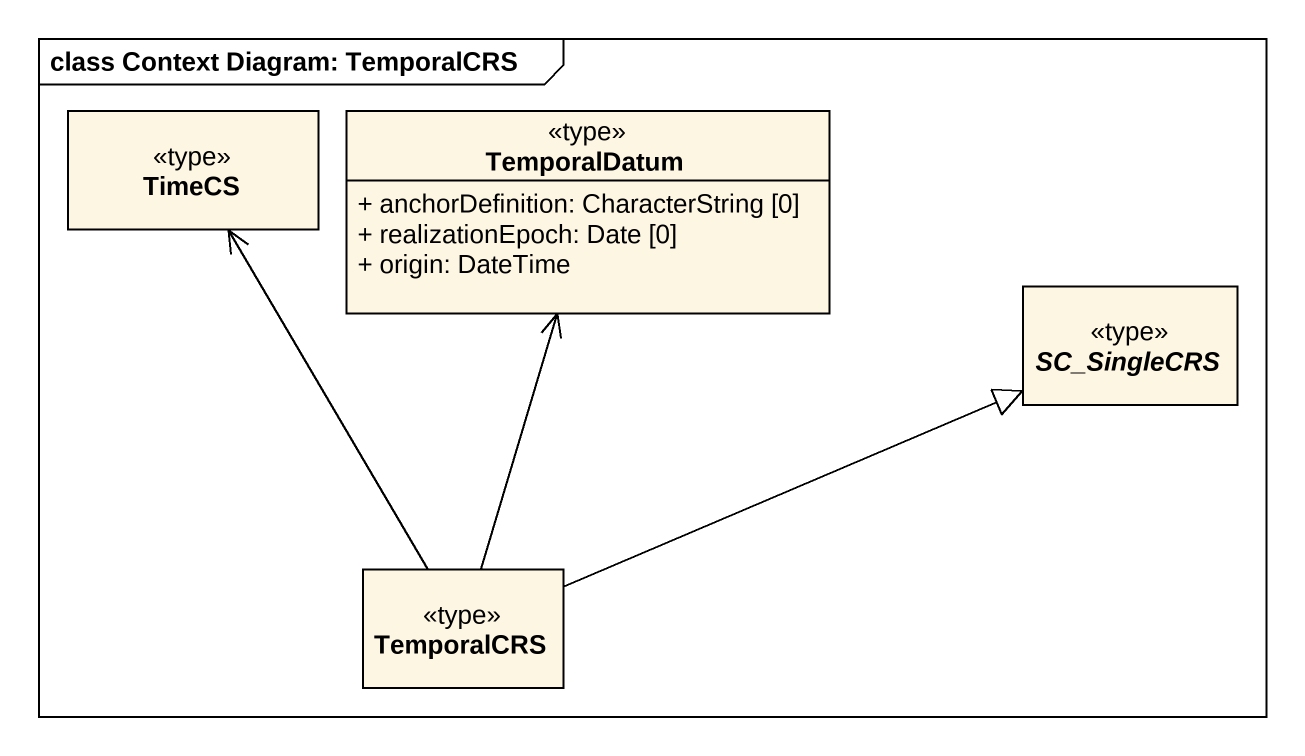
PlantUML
@startuml
mainframe class Context Diagram: TemporalCRS
hide circle
hide empty members
skinparam classAttributeIconSize 0
class TimeCS <<type>>
class TemporalDatum <<type>> {
  + anchorDefinition: CharacterString [0]
  + realizationEpoch: Date [0]
  + origin: DateTime
}
abstract class SC_SingleCRS <<type>>
class TemporalCRS <<type>>
TemporalCRS -up-> TimeCS
TemporalCRS -up-> TemporalDatum
TemporalCRS -right-|> SC_SingleCRS
@enduml
